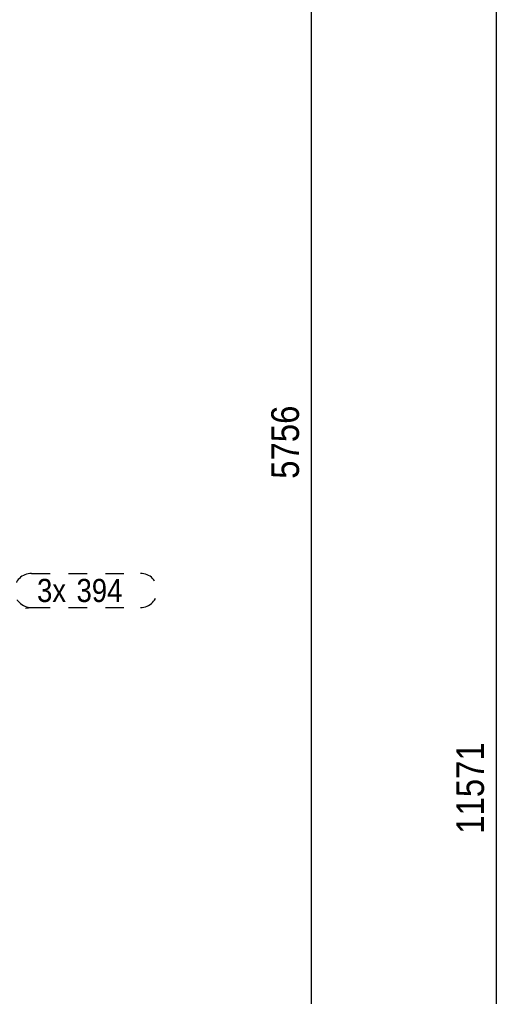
# Model space of a CAD drawing. Header units: millimetres. Extents: x 2 to 579, y 1 to 405.
# Drawn here: x 97.5 to 149.1, y 191 to 296.7 of the extents above; entities that cross this region are included whole.
import ezdxf

# ---------------------------------------------------------------- set-up
doc = ezdxf.new("R2010")
doc.units = ezdxf.units.MM
doc.linetypes.add('XKITLINE00', pattern=[0])
doc.linetypes.add('XKITLINE02', pattern=[4, 2, -2])
doc.layers.add('Dimensions', color=7, linetype='Continuous', lineweight=0)
doc.layers.add('PartMark', color=7, linetype='Continuous', lineweight=0)
doc.styles.add('ARIAL', font='ARIAL.TTF')

# ---------------------------------------------------------------- blocks, each defined once
blk = doc.blocks.new('*A103')
at = {"layer": 'Dimensions', "color": 7, "linetype": 'XKITLINE00', "lineweight": 0}
blk.add_line((149.08, 88.86), (149.08, 339.44), dxfattribs=at)
at = {"layer": 'Dimensions', "color": 3, "style": 'ARIAL', "width": 0.85}
blk.add_text('11571', height=3, rotation=90.0002, dxfattribs=at).set_placement((147.73, 208.59))
blk = doc.blocks.new('*A106')
at = {"layer": 'Dimensions', "color": 7, "linetype": 'XKITLINE00', "lineweight": 0}
blk.add_line((129.08, 163.46), (129.08, 339.44), dxfattribs=at)
at = {"layer": 'Dimensions', "color": 3, "style": 'ARIAL', "width": 0.85}
blk.add_text('5756', height=3, rotation=90.0002, dxfattribs=at).set_placement((127.73, 247))
blk = doc.blocks.new('*A129')
at = {"layer": 'PartMark', "color": 7, "linetype": 'XKITLINE02', "lineweight": 0}
for p, q in [((98.81, 236.77), (110.59, 236.77)), ((86.25, 231.56), (98.81, 233.07)), ((98.81, 233.07), (110.59, 233.07))]:
    blk.add_line(p, q, dxfattribs=at)
for centre, start, end in [((98.81, 234.92), 90, 270), ((110.59, 234.92), 270, 90)]:
    blk.add_arc(centre, 1.85, start, end, dxfattribs=at)
at = {"layer": 'PartMark', "color": 3, "style": 'ARIAL', "width": 0.85}
for s, p in [('3x', (99.41, 233.67)), ('394', (103.68, 233.67))]:
    blk.add_text(s, height=2.5, dxfattribs=at).set_placement(p)

msp = doc.modelspace()

# ---------------------------------------------------------------- block references
at = {"lineweight": 0}
for name in ['*A103', '*A106', '*A129']:
    msp.add_blockref(name, (0, 0), dxfattribs=at)

doc.saveas('drawing.dxf')
